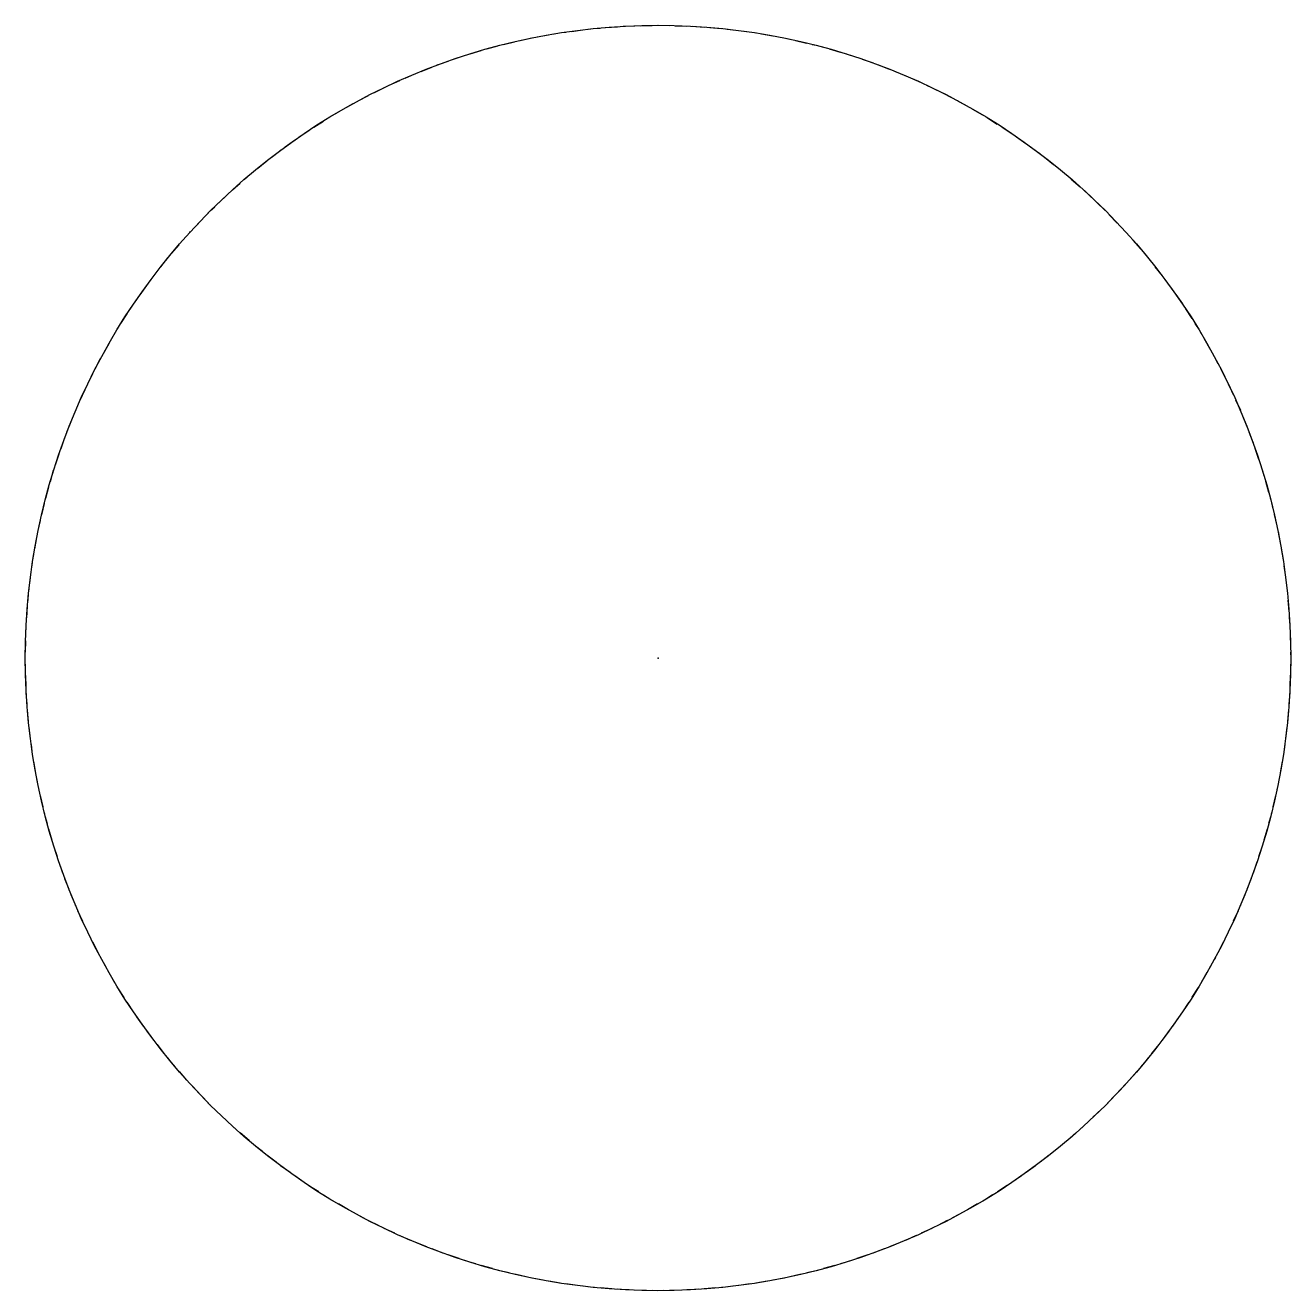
# Model space of a CAD drawing. Header units: millimetres. Extents: x -27.4 to 27.4, y -27.4 to 27.4.
import ezdxf

# ---------------------------------------------------------------- set-up
doc = ezdxf.new("R2010")
doc.units = ezdxf.units.MM
doc.linetypes.add('DASHED', pattern=[0.75, 0.5, -0.25])
doc.layers.get('0').update_dxf_attribs({"linetype": 'CONTINUOUS'})

msp = doc.modelspace()

# ---------------------------------------------------------------- linework, layer by layer
at = {"linetype": 'DASHED'}
msp.add_circle((0, 0), 27.375, dxfattribs=at)
msp.add_circle((0, 0), 27.375)
msp.add_point((0, 0))

doc.saveas('drawing.dxf')
